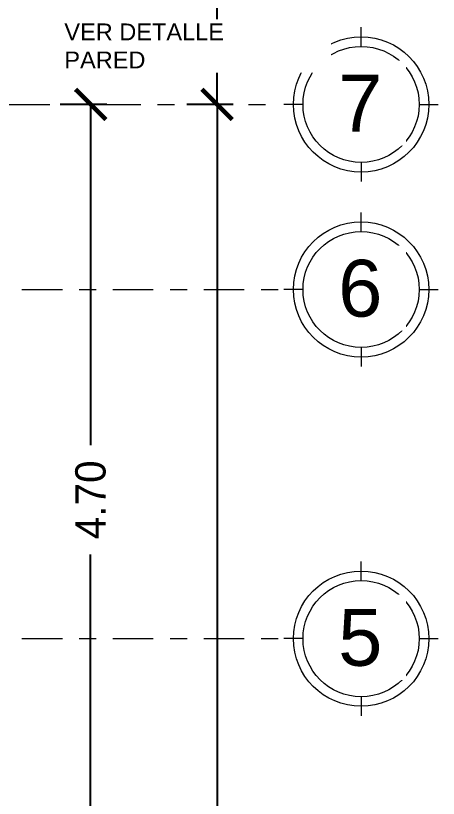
# Model space of a CAD drawing. Header units: millimetres. Extents: x -9559 to 23034, y -7226 to 22400.
# Drawn here: x 211.571 to 214.079, y 42.956 to 47.608 of the extents above; entities that cross this region are included whole.
import ezdxf

# ---------------------------------------------------------------- set-up
doc = ezdxf.new("R2010")
doc.units = ezdxf.units.MM
doc.header["$LTSCALE"] = 0.02
doc.linetypes.add('ACAD_ISO10W100', pattern=[18, 12, -3, 0, -3])
for name, color, linetype, lineweight in [('A-ANNO-DIMS', 251, 'Continuous', 9), ('G-ANNO-TEXT', 250, 'Continuous', 9), ('S-GRID', 253, 'ACAD_ISO10W100', 5), ('S-GRID-IDEN', 253, 'Continuous', 9)]:
    doc.layers.add(name, color=color, linetype=linetype, lineweight=lineweight)
doc.styles.add('Arial_3', font='arial.ttf', dxfattribs={"height": 0.18})
doc.styles.add('Arial_6', font='arial.ttf', dxfattribs={"height": 0.3375})
doc.styles.get("Standard").update_dxf_attribs({"font": 'GOTHIC.TTF'})
doc.dimstyles.get("Standard").update_dxf_attribs({"dimtxt": 0.18, "dimasz": 0.18, "dimexe": 0.18, "dimexo": 0.0625, "dimgap": 0.09, "dimtad": 0, "dimzin": 3, "dimdsep": 46, "dimtxsty": 'Standard', "dimblk": 'ARCHTICK', "dimcen": 0.09, "dimadec": 0, "dimazin": 0, "dimtfac": 1, "dimtofl": 0, "dimtmove": 0, "dimatfit": 3, "dimldrblk": 'ARCHTICK', "dimfxl": 1, "dimtolj": 1, "dimtzin": 0, "dimarcsym": 0})

# ---------------------------------------------------------------- blocks, each defined once
blk = doc.blocks.new('Rejilla - Extremo inicial de rejilla - Círculo-11506-Nivel 2')
at = {"ltscale": 0.2}
for p, q in [((0, 0.004596), (0, 0.006111)), ((-0.004596, 0), (-0.006111, 0)), ((0.004596, 0), (0.006111, 0)), ((0, -0.004596), (0, -0.006111))]:
    blk.add_line(p, q, dxfattribs=at)
for radius in [0.005359, 0.004596]:
    blk.add_circle((0, 0), radius, dxfattribs=at)
blk = doc.blocks.new('_ArchTick')
at = {"color": 0, "linetype": 'ByBlock', "const_width": 0.15}
blk.add_lwpolyline([(-0.5, -0.5), (0.5, 0.5)], dxfattribs=at)
blk = doc.blocks.new('*D363')
at = {"layer": 'A-ANNO-DIMS', "color": 0, "lineweight": -2, "transparency": 16777216}
for p, q in [((212.1123, 47.0802), (211.8357, 47.0802)), ((212.0157, 47.0802), (212.0157, 45.056)), ((212.0157, 42.3802), (212.0157, 44.4044)), ((212.1123, 42.3802), (211.8357, 42.3802))]:
    blk.add_line(p, q, dxfattribs=at)
at = {"layer": 'A-ANNO-DIMS', "color": 0, "lineweight": -2, "transparency": 16777216, "xscale": 0.18, "yscale": 0.18, "zscale": 0.18}
for p, rotation in [((212.0157, 47.0802), 90), ((212.0157, 42.3802), 270)]:
    blk.add_blockref('_ArchTick', p, dxfattribs=dict(at, rotation=rotation))
at = {"layer": 'A-ANNO-DIMS', "color": 0, "transparency": 16777216, "insert": (212.0157, 44.7302), "char_height": 0.18, "width": 0.364468, "attachment_point": 5, "rotation": 90}
blk.add_mtext('\\A1;4.70', dxfattribs=at)
blk = doc.blocks.new('*D365')
at = {"layer": 'A-ANNO-DIMS', "color": 0, "lineweight": -2, "transparency": 16777216}
for p, q in [((212.8623, 47.0802), (212.5857, 47.0802)), ((212.7657, 47.0802), (212.7657, 41.7975)), ((212.7657, 35.7552), (212.7657, 41.0379)), ((212.8623, 35.7552), (212.5857, 35.7552))]:
    blk.add_line(p, q, dxfattribs=at)
at = {"layer": 'A-ANNO-DIMS', "color": 0, "lineweight": -2, "transparency": 16777216, "xscale": 0.18, "yscale": 0.18, "zscale": 0.18}
for p, rotation in [((212.7657, 47.0802), 90), ((212.7657, 35.7552), 270)]:
    blk.add_blockref('_ArchTick', p, dxfattribs=dict(at, rotation=rotation))
at = {"layer": 'A-ANNO-DIMS', "color": 0, "transparency": 16777216, "insert": (212.7657, 41.4177), "char_height": 0.18, "width": 0.468299, "attachment_point": 5, "rotation": 90}
blk.add_mtext('\\A1;11.33', dxfattribs=at)
blk = doc.blocks.new('*D366')
at = {"layer": 'A-ANNO-DIMS', "color": 0, "lineweight": -2, "transparency": 16777216}
for p, q in [((212.8623, 52.5052), (212.5857, 52.5052)), ((212.7657, 52.5052), (212.7657, 50.1158)), ((212.7657, 47.0802), (212.7657, 49.4696)), ((212.8623, 47.0802), (212.5857, 47.0802))]:
    blk.add_line(p, q, dxfattribs=at)
at = {"layer": 'A-ANNO-DIMS', "color": 0, "lineweight": -2, "transparency": 16777216, "xscale": 0.18, "yscale": 0.18, "zscale": 0.18}
for p, rotation in [((212.7657, 52.5052), 90), ((212.7657, 47.0802), 270)]:
    blk.add_blockref('_ArchTick', p, dxfattribs=dict(at, rotation=rotation))
at = {"layer": 'A-ANNO-DIMS', "color": 0, "transparency": 16777216, "insert": (212.7657, 49.7927), "char_height": 0.18, "width": 0.364468, "attachment_point": 5, "rotation": 90}
blk.add_mtext('\\A1;5.43', dxfattribs=at)

msp = doc.modelspace()

# ---------------------------------------------------------------- linework, layer by layer
at = {"layer": 'S-GRID'}
for p, q in [((198.5729, 47.0802), (213.1331, 47.0802)), ((198.6477, 45.9802), (213.1331, 45.9802)), ((198.6477, 43.9052), (213.1331, 43.9052))]:
    msp.add_line(p, q, dxfattribs=at)

# ---------------------------------------------------------------- block references
at = {"layer": 'S-GRID-IDEN', "xscale": 74.99999999999996, "yscale": 74.99999999999996, "zscale": 74.99999999999996, "rotation": 269.9999999999994}
for p in [(213.6206, 47.0802), (213.6206, 45.9802), (213.6206, 43.9052)]:
    msp.add_blockref('Rejilla - Extremo inicial de rejilla - Círculo-11506-Nivel 2', p, dxfattribs=at)

# ---------------------------------------------------------------- dimensions: what is measured, and where the dimension line sits
at = {"layer": 'A-ANNO-DIMS'}
for base, p1, p2, picture, middle in [((212.7656528636, 47.0801884945), (212.9247518893, 52.5051884945), (212.9247518893, 47.0801884945), '*D366', (212.7656528636, 49.7926884945)), ((212.0157, 42.3802), (212.1748, 47.0802), (212.1748, 42.3802), '*D363', (212.0157, 44.7302)), ((212.7656528636, 35.7551884945), (212.9247518893, 47.0801884945), (212.9247518893, 35.7551884945), '*D365', (212.7656528636, 41.4176884945))]:
    dim = msp.add_linear_dim(base=base, p1=p1, p2=p2, angle=90, dimstyle='Standard', dxfattribs=at)
    dim.commit()
    dim.dimension.update_dxf_attribs({"geometry": picture, "text_midpoint": middle})

# ---------------------------------------------------------------- next in the draw order: texts
at = {"layer": 'S-GRID-IDEN', "char_height": 0.3375, "width": 0.318671, "attachment_point": 1, "style": 'Arial_6', "bg_fill": 3, "box_fill_scale": 1.25, "bg_fill_color": 256, "bg_fill_true_color": 13158600, "bg_fill_transparency": 0}
for s, insert in [('7', (213.4848, 47.2566)), ('6', (213.4848, 46.1566)), ('5', (213.4848, 44.0816))]:
    msp.add_mtext(s, dxfattribs=dict(at, insert=insert))

# ---------------------------------------------------------------- next in the draw order: texts
at = {"layer": 'G-ANNO-TEXT', "insert": (211.8597, 47.5611), "char_height": 0.1, "width": 1.557341, "attachment_point": 1, "style": 'Arial_3', "bg_fill": 3, "box_fill_scale": 1.25, "bg_fill_color": 256, "bg_fill_true_color": 13158600, "bg_fill_transparency": 0}
msp.add_mtext('VER DETALLE\\PPARED', dxfattribs=at)

doc.saveas('drawing.dxf')
